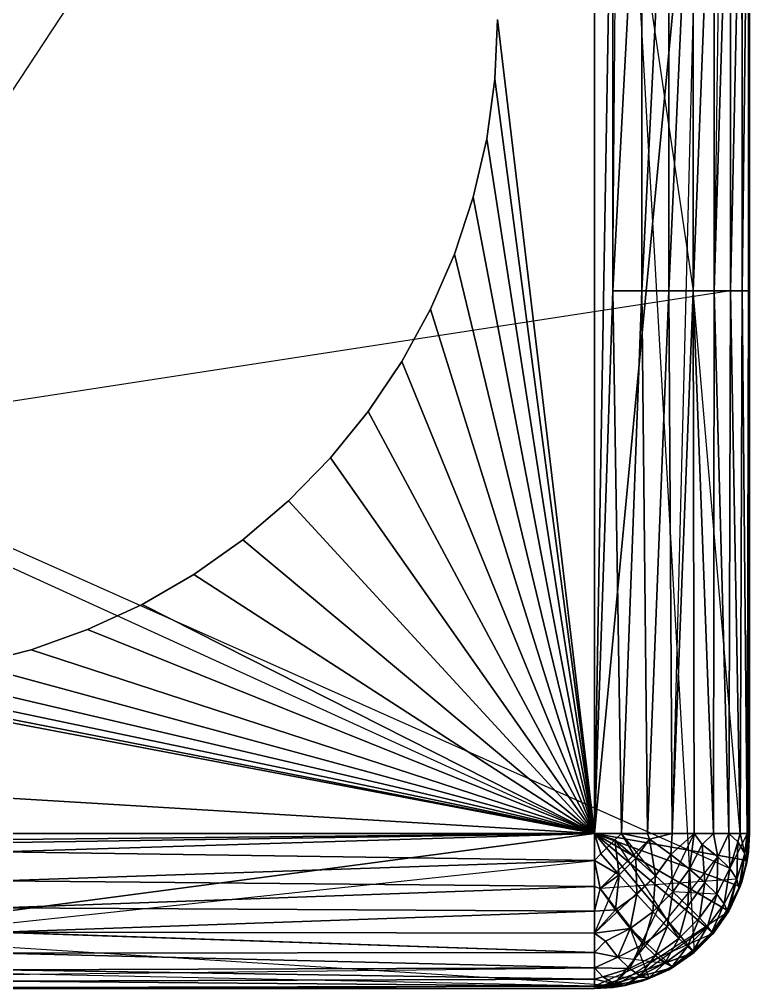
# Model space of a CAD drawing. Extents: x -1 to 48, y -1.5 to 23.
# Drawn here: x 38.76 to 47.98, y -1.47 to 10.77 of the extents above; entities that cross this region are included whole.
import ezdxf

# ---------------------------------------------------------------- set-up
doc = ezdxf.new("R2010")
doc.units = 0
doc.layers.get('0').update_dxf_attribs({"linetype": 'CONTINUOUS'})

msp = doc.modelspace()

# ---------------------------------------------------------------- linework, layer by layer
at = {"color": 7}
for points in [[(31.011, -1.452, -1.212), (46.024, 0.152, -2.908), (46.103, 0.236, -2.919), (46.024, 0.492, -2.937), (46.024, 0.152, -2.908), (46.024, 0.152, -2.908), (46.336, -0.029, -2.841), (46.103, 0.236, -2.919), (46.024, 0.152, -2.908), (46.024, 0.152, -2.908), (46.097, -0.203, -2.808), (46.336, -0.029, -2.841), (46.024, 0.152, -2.908), (46.024, 0.152, -2.908), (46.024, -0.178, -2.819), (46.097, -0.203, -2.808), (46.024, 0.152, -2.908), (46.097, -0.203, -2.808), (46.024, -0.178, -2.819), (46.024, -0.487, -2.675), (46.097, -0.203, -2.808), (46.29, -0.472, -2.663), (46.024, -0.487, -2.675), (46.024, -0.767, -2.479), (46.29, -0.472, -2.663), (46.474, -0.708, -2.46), (46.024, -0.767, -2.479), (46.162, -0.866, -2.383), (46.474, -0.708, -2.46), (46.32, -1.067, -2.127), (46.162, -0.866, -2.383), (46.024, -1.008, -2.238), (46.32, -1.067, -2.127), (46.024, -1.204, -1.958), (46.32, -1.067, -2.127), (46.024, -1.008, -2.238), (46.024, -1.204, -1.958), (46.024, -1.204, -1.958), (46.467, -1.214, -1.832), (46.32, -1.067, -2.127), (46.024, -1.204, -1.958), (46.024, -1.204, -1.958), (46.131, -1.319, -1.717), (46.467, -1.214, -1.832), (46.024, -1.204, -1.958), (46.024, -1.204, -1.958), (46.024, -1.348, -1.649), (46.131, -1.319, -1.717), (46.024, -1.204, -1.958), (46.131, -1.319, -1.717), (46.024, -1.348, -1.649), (46.275, -1.405, -1.396), (46.131, -1.319, -1.717), (46.467, -1.214, -1.832), (46.275, -1.405, -1.396), (46.599, -1.304, -1.508), (46.467, -1.214, -1.832), (46.79, -1.05, -1.912), (46.599, -1.304, -1.508), (46.911, -1.145, -1.585), (46.79, -1.05, -1.912), (47.088, -0.833, -1.952), (46.911, -1.145, -1.585), (47.199, -0.936, -1.624), (47.088, -0.833, -1.952), (47.35, -0.571, -1.952), (47.199, -0.936, -1.624), (47.452, -0.683, -1.624), (47.35, -0.571, -1.952), (47.567, -0.273, -1.912), (47.452, -0.683, -1.624), (47.662, -0.395, -1.585), (47.567, -0.273, -1.912), (47.731, 0.05, -1.832), (47.662, -0.395, -1.585), (47.82, -0.083, -1.508), (47.731, 0.05, -1.832), (47.835, 0.386, -1.717), (47.82, -0.083, -1.508), (47.921, 0.242, -1.396), (47.835, 0.386, -1.717), (47.865, 0.492, -1.649), (47.921, 0.242, -1.396), (47.953, 0.492, -1.319), (47.865, 0.492, -1.649), (47.865, 0.492, -1.649), (47.835, 0.386, -1.717), (47.921, 0.242, -1.396), (47.865, 0.492, -1.649), (47.865, 0.492, -1.649), (47.72, 0.492, -1.958), (47.835, 0.386, -1.717), (47.865, 0.492, -1.649), (47.835, 0.386, -1.717), (47.72, 0.492, -1.958), (47.731, 0.05, -1.832), (47.835, 0.386, -1.717), (47.82, -0.083, -1.508), (47.835, 0.386, -1.717), (47.731, 0.05, -1.832), (47.82, -0.083, -1.508), (46.097, -0.203, -2.808), (46.024, -0.487, -2.675), (46.29, -0.472, -2.663), (46.097, -0.203, -2.808), (46.336, -0.029, -2.841), (46.29, -0.472, -2.663), (46.558, -0.277, -2.699), (46.336, -0.029, -2.841), (46.546, 0.181, -2.841), (46.558, -0.277, -2.699), (46.793, -0.041, -2.699), (46.546, 0.181, -2.841), (46.72, 0.42, -2.808), (46.793, -0.041, -2.699), (46.988, 0.227, -2.663), (46.72, 0.42, -2.808), (47.004, 0.492, -2.675), (46.988, 0.227, -2.663), (47.283, 0.492, -2.479), (47.004, 0.492, -2.675), (47.004, 0.492, -2.675), (46.72, 0.42, -2.808), (46.988, 0.227, -2.663), (47.004, 0.492, -2.675), (47.004, 0.492, -2.675), (46.694, 0.492, -2.819), (46.72, 0.42, -2.808), (47.004, 0.492, -2.675), (46.72, 0.42, -2.808), (46.694, 0.492, -2.819), (46.364, 0.492, -2.908), (46.72, 0.42, -2.808), (46.546, 0.181, -2.841), (46.364, 0.492, -2.908), (46.281, 0.413, -2.919), (46.546, 0.181, -2.841), (46.336, -0.029, -2.841), (46.281, 0.413, -2.919), (46.103, 0.236, -2.919), (46.336, -0.029, -2.841), (46.336, -0.029, -2.841), (46.546, 0.181, -2.841), (46.281, 0.413, -2.919), (46.336, -0.029, -2.841), (46.336, -0.029, -2.841), (46.558, -0.277, -2.699), (46.546, 0.181, -2.841), (46.336, -0.029, -2.841), (46.024, -0.767, -2.479), (46.024, -1.008, -2.238), (46.162, -0.866, -2.383), (46.024, -0.767, -2.479), (46.024, -1.348, -1.649), (46.024, -1.436, -1.319), (46.275, -1.405, -1.396), (46.024, -1.348, -1.649), (46.275, -1.405, -1.396), (46.024, -1.436, -1.319), (46.364, -1.436, -0.979), (46.275, -1.405, -1.396), (46.41, -1.426, -1.062), (46.364, -1.436, -0.979), (46.694, -1.348, -0.979), (46.41, -1.426, -1.062), (46.712, -1.332, -1.166), (46.694, -1.348, -0.979), (47.004, -1.204, -0.979), (46.712, -1.332, -1.166), (47.003, -1.185, -1.238), (47.004, -1.204, -0.979), (47.283, -1.008, -0.979), (47.003, -1.185, -1.238), (47.27, -0.99, -1.274), (47.283, -1.008, -0.979), (47.525, -0.767, -0.979), (47.27, -0.99, -1.274), (47.506, -0.754, -1.274), (47.525, -0.767, -0.979), (47.701, -0.486, -1.238), (47.506, -0.754, -1.274), (47.662, -0.395, -1.585), (47.701, -0.486, -1.238), (47.82, -0.083, -1.508), (47.662, -0.395, -1.585), (47.662, -0.395, -1.585), (47.506, -0.754, -1.274), (47.701, -0.486, -1.238), (47.662, -0.395, -1.585), (47.662, -0.395, -1.585), (47.452, -0.683, -1.624), (47.506, -0.754, -1.274), (47.662, -0.395, -1.585), (47.506, -0.754, -1.274), (47.452, -0.683, -1.624), (47.27, -0.99, -1.274), (47.506, -0.754, -1.274), (47.525, -0.767, -0.979), (47.506, -0.754, -1.274), (47.27, -0.99, -1.274), (47.525, -0.767, -0.979), (46.024, -1.436, -1.319), (46.024, -1.466, -0.979), (46.364, -1.436, -0.979), (46.024, -1.436, -1.319), (46.275, -1.405, -1.396), (46.364, -1.436, -0.979), (46.41, -1.426, -1.062), (46.275, -1.405, -1.396), (46.599, -1.304, -1.508), (46.41, -1.426, -1.062), (46.712, -1.332, -1.166), (46.599, -1.304, -1.508), (46.911, -1.145, -1.585), (46.712, -1.332, -1.166), (47.003, -1.185, -1.238), (46.911, -1.145, -1.585), (47.199, -0.936, -1.624), (47.003, -1.185, -1.238), (47.27, -0.99, -1.274), (47.199, -0.936, -1.624), (47.452, -0.683, -1.624), (47.199, -0.936, -1.624), (47.27, -0.99, -1.274), (47.452, -0.683, -1.624), (46.41, -1.426, -1.062), (46.694, -1.348, -0.979), (46.712, -1.332, -1.166), (46.41, -1.426, -1.062), (46.712, -1.332, -1.166), (47.004, -1.204, -0.979), (47.003, -1.185, -1.238), (46.712, -1.332, -1.166), (47.003, -1.185, -1.238), (47.283, -1.008, -0.979), (47.27, -0.99, -1.274), (47.003, -1.185, -1.238), (47.525, -0.767, -0.979), (47.72, -0.487, -0.979), (47.701, -0.486, -1.238), (47.525, -0.767, -0.979), (47.701, -0.486, -1.238), (47.72, -0.487, -0.979), (47.848, -0.196, -1.166), (47.701, -0.486, -1.238), (47.82, -0.083, -1.508), (47.848, -0.196, -1.166), (47.921, 0.242, -1.396), (47.82, -0.083, -1.508), (47.82, -0.083, -1.508), (47.701, -0.486, -1.238), (47.848, -0.196, -1.166), (47.82, -0.083, -1.508), (47.72, -0.487, -0.979), (47.865, -0.178, -0.979), (47.848, -0.196, -1.166), (47.72, -0.487, -0.979), (47.848, -0.196, -1.166), (47.865, -0.178, -0.979), (47.943, 0.106, -1.062), (47.848, -0.196, -1.166), (47.921, 0.242, -1.396), (47.943, 0.106, -1.062), (47.953, 0.492, -1.319), (47.921, 0.242, -1.396), (47.921, 0.242, -1.396), (47.848, -0.196, -1.166), (47.943, 0.106, -1.062), (47.921, 0.242, -1.396), (47.865, -0.178, -0.979), (47.953, 0.152, -0.979), (47.943, 0.106, -1.062), (47.865, -0.178, -0.979), (47.943, 0.106, -1.062), (47.953, 0.152, -0.979), (47.983, 0.492, -0.979), (47.943, 0.106, -1.062), (47.953, 0.492, -1.319), (47.943, 0.106, -1.062), (47.983, 0.492, -0.979), (47.953, 0.492, -1.319), (47.731, 0.05, -1.832), (47.72, 0.492, -1.958), (47.583, 0.197, -2.127), (47.731, 0.05, -1.832), (47.567, -0.273, -1.912), (47.583, 0.197, -2.127), (47.419, -0.126, -2.207), (47.567, -0.273, -1.912), (47.35, -0.571, -1.952), (47.419, -0.126, -2.207), (47.202, -0.424, -2.247), (47.35, -0.571, -1.952), (47.088, -0.833, -1.952), (47.202, -0.424, -2.247), (46.94, -0.686, -2.247), (47.088, -0.833, -1.952), (46.79, -1.05, -1.912), (46.94, -0.686, -2.247), (46.642, -0.903, -2.207), (46.79, -1.05, -1.912), (46.467, -1.214, -1.832), (46.642, -0.903, -2.207), (46.32, -1.067, -2.127), (46.467, -1.214, -1.832), (46.467, -1.214, -1.832), (46.79, -1.05, -1.912), (46.642, -0.903, -2.207), (46.467, -1.214, -1.832), (46.467, -1.214, -1.832), (46.599, -1.304, -1.508), (46.79, -1.05, -1.912), (46.467, -1.214, -1.832), (47.283, 0.492, -2.479), (47.382, 0.355, -2.383), (47.525, 0.492, -2.238), (47.283, 0.492, -2.479), (47.283, 0.492, -2.479), (47.224, 0.043, -2.46), (47.382, 0.355, -2.383), (47.283, 0.492, -2.479), (47.283, 0.492, -2.479), (46.988, 0.227, -2.663), (47.224, 0.043, -2.46), (47.283, 0.492, -2.479), (47.224, 0.043, -2.46), (46.988, 0.227, -2.663), (47.015, -0.245, -2.499), (47.224, 0.043, -2.46), (47.202, -0.424, -2.247), (47.015, -0.245, -2.499), (46.94, -0.686, -2.247), (47.202, -0.424, -2.247), (47.202, -0.424, -2.247), (47.224, 0.043, -2.46), (47.015, -0.245, -2.499), (47.202, -0.424, -2.247), (47.202, -0.424, -2.247), (47.419, -0.126, -2.207), (47.224, 0.043, -2.46), (47.202, -0.424, -2.247), (47.224, 0.043, -2.46), (47.419, -0.126, -2.207), (47.382, 0.355, -2.383), (47.224, 0.043, -2.46), (47.382, 0.355, -2.383), (47.419, -0.126, -2.207), (47.583, 0.197, -2.127), (47.382, 0.355, -2.383), (47.525, 0.492, -2.238), (47.583, 0.197, -2.127), (47.72, 0.492, -1.958), (47.525, 0.492, -2.238), (47.525, 0.492, -2.238), (47.382, 0.355, -2.383), (47.583, 0.197, -2.127), (47.525, 0.492, -2.238), (46.364, 0.492, -2.908), (46.024, 0.492, -2.937), (46.281, 0.413, -2.919), (46.364, 0.492, -2.908), (46.281, 0.413, -2.919), (46.024, 0.492, -2.937), (46.103, 0.236, -2.919), (46.281, 0.413, -2.919), (47.088, -0.833, -1.952), (47.199, -0.936, -1.624), (47.35, -0.571, -1.952), (47.088, -0.833, -1.952), (47.202, -0.424, -2.247), (47.088, -0.833, -1.952), (47.35, -0.571, -1.952), (47.202, -0.424, -2.247), (47.419, -0.126, -2.207), (47.35, -0.571, -1.952), (47.567, -0.273, -1.912), (47.419, -0.126, -2.207), (47.567, -0.273, -1.912), (47.35, -0.571, -1.952), (47.452, -0.683, -1.624), (47.567, -0.273, -1.912), (47.015, -0.245, -2.499), (46.793, -0.041, -2.699), (46.762, -0.498, -2.499), (47.015, -0.245, -2.499), (46.94, -0.686, -2.247), (46.762, -0.498, -2.499), (46.642, -0.903, -2.207), (46.94, -0.686, -2.247), (46.94, -0.686, -2.247), (47.015, -0.245, -2.499), (46.762, -0.498, -2.499), (46.94, -0.686, -2.247), (46.762, -0.498, -2.499), (46.793, -0.041, -2.699), (46.558, -0.277, -2.699), (46.762, -0.498, -2.499), (46.474, -0.708, -2.46), (46.558, -0.277, -2.699), (46.29, -0.472, -2.663), (46.474, -0.708, -2.46), (46.024, -0.767, -2.479), (46.474, -0.708, -2.46), (46.29, -0.472, -2.663), (46.024, -0.767, -2.479), (46.793, -0.041, -2.699), (47.015, -0.245, -2.499), (46.988, 0.227, -2.663), (46.793, -0.041, -2.699), (46.364, 0.492, -2.908), (46.546, 0.181, -2.841), (46.72, 0.42, -2.808), (46.364, 0.492, -2.908), (46.72, 0.42, -2.808), (46.546, 0.181, -2.841), (46.793, -0.041, -2.699), (46.72, 0.42, -2.808), (46.097, -0.203, -2.808), (46.29, -0.472, -2.663), (46.336, -0.029, -2.841), (46.097, -0.203, -2.808), (46.642, -0.903, -2.207), (46.762, -0.498, -2.499), (46.474, -0.708, -2.46), (46.642, -0.903, -2.207), (46.32, -1.067, -2.127), (46.474, -0.708, -2.46), (46.162, -0.866, -2.383), (46.32, -1.067, -2.127), (46.32, -1.067, -2.127), (46.642, -0.903, -2.207), (46.474, -0.708, -2.46), (46.32, -1.067, -2.127), (46.911, -1.145, -1.585), (47.088, -0.833, -1.952), (46.79, -1.05, -1.912), (46.911, -1.145, -1.585), (46.79, -1.05, -1.912), (47.088, -0.833, -1.952), (46.94, -0.686, -2.247), (46.79, -1.05, -1.912), (47.003, -1.185, -1.238), (47.199, -0.936, -1.624), (46.911, -1.145, -1.585), (47.003, -1.185, -1.238), (46.474, -0.708, -2.46), (46.762, -0.498, -2.499), (46.558, -0.277, -2.699), (46.474, -0.708, -2.46), (46.712, -1.332, -1.166), (46.911, -1.145, -1.585), (46.599, -1.304, -1.508), (46.712, -1.332, -1.166), (46.131, -1.319, -1.717), (46.275, -1.405, -1.396), (46.467, -1.214, -1.832), (46.131, -1.319, -1.717), (46.275, -1.405, -1.396), (46.41, -1.426, -1.062), (46.599, -1.304, -1.508), (46.275, -1.405, -1.396), (47.583, 0.197, -2.127), (47.567, -0.273, -1.912), (47.731, 0.05, -1.832), (47.583, 0.197, -2.127), (47.731, 0.05, -1.832), (47.567, -0.273, -1.912), (47.662, -0.395, -1.585), (47.731, 0.05, -1.832), (0.644, 21.054, -2.908)], [(46.024, 21.054, -2.937), (46.024, 0.492, -2.937), (46.257, 14.2, -2.924), (47.271, 7.346, -2.489), (47.271, 14.2, -2.489), (46.963, 7.346, -2.698), (47.271, 7.346, -2.489), (47.534, 7.346, -2.226), (47.534, 14.2, -2.226), (47.271, 7.346, -2.489), (47.534, 7.346, -2.226), (47.743, 7.346, -1.918), (47.743, 14.2, -1.918), (47.534, 7.346, -2.226), (47.743, 7.346, -1.918), (0.984, 0.152, -2.908)], [(0.984, 0.492, 9.791), (47.983, 0.492, 9.791), (47.983, 0.492, -0.979), (47.969, 0.26, 3.427), (47.983, 0.492, 9.791), (47.953, 0.152, 9.791), (47.969, 0.26, 3.427), (47.89, -0.104, 3.427), (47.953, 0.152, 9.791), (47.865, -0.178, 9.791), (47.89, -0.104, 3.427), (47.743, -0.446, 3.427), (47.865, -0.178, 9.791), (47.72, -0.487, 9.791), (47.743, -0.446, 3.427), (47.534, -0.755, 3.427), (47.72, -0.487, 9.791), (47.525, -0.767, 9.791), (47.534, -0.755, 3.427), (47.283, -1.008, 9.791), (47.525, -0.767, 9.791), (47.525, -0.767, 9.791), (47.72, -0.487, 9.791), (47.534, -0.755, 3.427), (47.525, -0.767, 9.791), (47.865, -0.178, -0.979), (47.89, -0.104, 3.427), (47.953, 0.152, -0.979), (47.865, -0.178, -0.979), (47.865, -0.178, -0.979), (47.743, -0.446, 3.427), (47.89, -0.104, 3.427), (47.865, -0.178, -0.979), (47.865, -0.178, -0.979), (47.72, -0.487, -0.979), (47.743, -0.446, 3.427), (47.865, -0.178, -0.979), (47.743, -0.446, 3.427), (47.72, -0.487, -0.979), (47.534, -0.755, 3.427), (47.743, -0.446, 3.427), (47.534, -0.755, 3.427), (47.72, -0.487, -0.979), (47.525, -0.767, -0.979), (47.534, -0.755, 3.427), (47.283, -1.008, -0.979), (47.534, -0.755, 3.427), (47.525, -0.767, -0.979), (47.283, -1.008, -0.979), (47.283, -1.008, -0.979), (47.271, -1.018, 3.427), (47.534, -0.755, 3.427), (47.283, -1.008, -0.979), (47.283, -1.008, -0.979), (47.004, -1.204, -0.979), (47.271, -1.018, 3.427), (47.283, -1.008, -0.979), (47.271, -1.018, 3.427), (47.004, -1.204, -0.979), (46.963, -1.227, 3.427), (47.271, -1.018, 3.427), (47.004, -1.204, 9.791), (46.963, -1.227, 3.427), (46.694, -1.348, 9.791), (47.004, -1.204, 9.791), (47.004, -1.204, 9.791), (47.271, -1.018, 3.427), (46.963, -1.227, 3.427), (47.004, -1.204, 9.791), (47.004, -1.204, 9.791), (47.283, -1.008, 9.791), (47.271, -1.018, 3.427), (47.004, -1.204, 9.791), (47.271, -1.018, 3.427), (47.283, -1.008, 9.791), (47.534, -0.755, 3.427), (47.271, -1.018, 3.427), (47.004, -1.204, -0.979), (46.694, -1.348, -0.979), (46.963, -1.227, 3.427), (47.004, -1.204, -0.979), (46.963, -1.227, 3.427), (46.694, -1.348, -0.979), (46.621, -1.373, 3.427), (46.963, -1.227, 3.427), (46.694, -1.348, 9.791), (46.621, -1.373, 3.427), (46.364, -1.436, 9.791), (46.694, -1.348, 9.791), (46.694, -1.348, 9.791), (46.963, -1.227, 3.427), (46.621, -1.373, 3.427), (46.694, -1.348, 9.791), (46.694, -1.348, -0.979), (46.364, -1.436, -0.979), (46.621, -1.373, 3.427), (46.694, -1.348, -0.979), (46.621, -1.373, 3.427), (46.364, -1.436, -0.979), (46.257, -1.452, 3.427), (46.621, -1.373, 3.427), (46.364, -1.436, 9.791), (46.257, -1.452, 3.427), (46.024, -1.466, 9.791), (46.364, -1.436, 9.791), (46.364, -1.436, 9.791), (46.621, -1.373, 3.427), (46.257, -1.452, 3.427), (46.364, -1.436, 9.791), (46.364, -1.436, -0.979), (46.024, -1.466, -0.979), (46.257, -1.452, 3.427), (46.364, -1.436, -0.979), (46.257, -1.452, 3.427), (46.024, -1.466, -0.979), (46.024, -1.466, 9.791), (46.257, -1.452, 3.427), (47.72, -0.487, 9.791), (47.865, -0.178, 9.791), (47.743, -0.446, 3.427), (47.72, -0.487, 9.791), (47.865, -0.178, 9.791), (47.953, 0.152, 9.791), (47.89, -0.104, 3.427), (47.865, -0.178, 9.791), (47.953, 0.152, 9.791), (47.983, 0.492, 9.791), (47.969, 0.26, 3.427), (47.953, 0.152, 9.791), (47.983, 0.492, -0.979), (47.953, 0.152, -0.979), (47.969, 0.26, 3.427), (47.983, 0.492, -0.979), (47.969, 0.26, 3.427), (47.953, 0.152, -0.979), (47.89, -0.104, 3.427), (47.969, 0.26, 3.427), (47.983, 21.054, -0.979), (47.983, 0.492, -0.979), (47.983, 21.054, 9.791)], [(0.984, 21.054, 9.791), (46.024, 0.492, 0), (46.024, 21.054, 0), (46.024, 0.492, 9.791), (46.024, 0.492, 0), (46.024, 0.492, 9.791), (46.024, 21.054, 0), (46.024, 21.054, 9.791), (46.024, 0.492, 9.791), (15.847, 0.492, 9.791)], [(31.216, 0.492, 9.791), (46.024, 0.492, 9.791), (31.216, -1.466, 9.791), (46.024, 21.054, 9.791), (47.983, 21.054, 9.791), (46.024, 0.492, 9.791), (46.024, 21.054, 9.791), (47.283, -1.008, 9.791), (47.004, -1.204, 9.791), (46.024, -1.466, 9.791), (47.283, -1.008, 9.791), (46.024, -1.466, 9.791), (47.004, -1.204, 9.791), (46.694, -1.348, 9.791), (46.024, -1.466, 9.791), (46.364, -1.436, 9.791), (46.024, -1.466, 9.791), (46.694, -1.348, 9.791), (46.364, -1.436, 9.791), (15.847, 0.492, 9.791)], [(46.024, 21.054, 9.791), (46.024, 0.492, 9.791), (47.983, 21.054, 9.791), (47.983, 0.492, 9.791), (46.024, 0.492, 9.791), (47.953, 0.152, 9.791), (46.024, 0.492, 9.791), (47.983, 0.492, 9.791), (47.953, 0.152, 9.791), (47.953, 0.152, 9.791), (47.865, -0.178, 9.791), (46.024, 0.492, 9.791), (47.953, 0.152, 9.791), (46.024, 0.492, 9.791), (47.865, -0.178, 9.791), (47.72, -0.487, 9.791), (46.024, 0.492, 9.791), (47.525, -0.767, 9.791), (46.024, 0.492, 9.791), (47.72, -0.487, 9.791), (47.525, -0.767, 9.791), (47.525, -0.767, 9.791), (47.283, -1.008, 9.791), (46.024, 0.492, 9.791), (47.525, -0.767, 9.791), (46.024, 0.492, 9.791), (47.283, -1.008, 9.791), (46.024, -1.466, 9.791), (46.024, 0.492, 9.791), (31.216, -1.466, 9.791), (46.024, 0.492, 9.791), (46.024, -1.466, 9.791), (31.216, -1.466, 9.791)], [(37.43, 2.505, -2.937), (46.024, 0.492, -2.937), (46.024, 0.492, -2.937), (38.911, 2.814, -2.937), (38.177, 2.626, -2.937), (46.024, 0.492, -2.937), (46.024, 0.492, -2.937), (39.624, 3.068, -2.937), (38.911, 2.814, -2.937), (46.024, 0.492, -2.937), (46.024, 0.492, -2.937), (40.311, 3.386, -2.937), (39.624, 3.068, -2.937), (46.024, 0.492, -2.937), (46.024, 0.492, -2.937), (40.967, 3.765, -2.937), (40.311, 3.386, -2.937), (46.024, 0.492, -2.937), (46.024, 0.492, -2.937), (41.585, 4.202, -2.937), (40.967, 3.765, -2.937), (46.024, 0.492, -2.937), (46.024, 0.492, -2.937), (42.161, 4.693, -2.937), (41.585, 4.202, -2.937), (46.024, 0.492, -2.937), (46.024, 0.492, -2.937), (42.69, 5.235, -2.937), (42.161, 4.693, -2.937), (46.024, 0.492, -2.937), (46.024, 0.492, -2.937), (43.168, 5.822, -2.937), (42.69, 5.235, -2.937), (46.024, 0.492, -2.937), (46.024, 0.492, -2.937), (43.59, 6.451, -2.937), (43.168, 5.822, -2.937), (46.024, 0.492, -2.937), (46.024, 0.492, -2.937), (43.954, 7.115, -2.937), (43.59, 6.451, -2.937), (46.024, 0.492, -2.937), (46.024, 0.492, -2.937), (44.255, 7.81, -2.937), (43.954, 7.115, -2.937), (46.024, 0.492, -2.937), (46.024, 0.492, -2.937), (44.492, 8.529, -2.937), (44.255, 7.81, -2.937), (46.024, 0.492, -2.937), (46.024, 0.492, -2.937), (44.663, 9.266, -2.937), (44.492, 8.529, -2.937), (46.024, 0.492, -2.937), (46.024, 0.492, -2.937), (44.766, 10.017, -2.937), (44.663, 9.266, -2.937), (46.024, 0.492, -2.937), (46.024, 0.492, -2.937), (44.801, 10.773, -2.937), (44.766, 10.017, -2.937), (46.024, 0.492, -2.937), (46.024, 0.492, -2.937), (46.024, 21.054, -2.937)], [(46.024, 21.054, 0), (46.024, 0.492, 0), (46.024, 21.054, 0)], [(46.257, 14.2, -2.924), (46.257, 7.346, -2.924), (46.364, 21.054, -2.908)], [(47.525, 21.054, -2.238), (47.004, 0.492, -2.675), (47.283, 0.492, -2.479), (47.271, 7.346, -2.489), (47.004, 0.492, -2.675), (47.271, 7.346, -2.489), (47.283, 0.492, -2.479), (47.525, 0.492, -2.238), (47.271, 7.346, -2.489), (47.534, 7.346, -2.226), (47.525, 0.492, -2.238), (47.72, 0.492, -1.958), (47.534, 7.346, -2.226), (47.743, 7.346, -1.918), (47.72, 0.492, -1.958), (47.865, 0.492, -1.649), (47.743, 7.346, -1.918), (47.89, 7.346, -1.575), (47.865, 0.492, -1.649), (47.953, 0.492, -1.319), (47.89, 7.346, -1.575), (47.969, 7.346, -1.212), (47.953, 0.492, -1.319), (47.983, 0.492, -0.979), (47.969, 7.346, -1.212), (47.983, 21.054, -0.979), (47.969, 7.346, -1.212), (47.983, 0.492, -0.979), (47.983, 21.054, -0.979)], [(47.72, 21.054, -1.958), (47.534, 7.346, -2.226), (47.72, 0.492, -1.958), (47.743, 7.346, -1.918), (47.534, 7.346, -2.226), (47.743, 14.2, -1.918), (47.743, 7.346, -1.918), (47.89, 14.2, -1.575)], [(47.865, 21.054, -1.649), (47.89, 7.346, -1.575), (47.953, 0.492, -1.319), (47.969, 7.346, -1.212), (47.89, 7.346, -1.575), (47.969, 14.2, -1.212), (47.89, 7.346, -1.575), (47.969, 7.346, -1.212), (47.969, 14.2, -1.212)], [(47.969, 14.2, -1.212), (47.969, 7.346, -1.212), (47.983, 21.054, -0.979)], [(47.983, 21.054, 9.791), (47.983, 0.492, -0.979), (47.983, 0.492, 9.791), (47.983, 21.054, 9.791)], [(46.364, 0.492, -2.908), (46.257, 7.346, -2.924), (46.024, 0.492, -2.937), (46.364, 0.492, -2.908), (46.364, 0.492, -2.908), (46.621, 7.346, -2.844), (46.257, 7.346, -2.924), (46.364, 0.492, -2.908), (46.364, 0.492, -2.908), (46.694, 0.492, -2.819), (46.621, 7.346, -2.844), (46.364, 0.492, -2.908), (46.621, 7.346, -2.844), (46.694, 0.492, -2.819), (46.963, 7.346, -2.698), (46.621, 7.346, -2.844), (46.963, 14.2, -2.698), (46.963, 7.346, -2.698), (47.271, 14.2, -2.489)], [(46.621, 14.2, -2.844), (46.257, 7.346, -2.924), (46.257, 14.2, -2.924), (46.024, 0.492, -2.937), (46.257, 7.346, -2.924), (46.257, 7.346, -2.924), (46.621, 14.2, -2.844)], [(46.963, 14.2, -2.698), (46.621, 7.346, -2.844), (46.621, 14.2, -2.844), (46.257, 7.346, -2.924), (46.621, 7.346, -2.844), (46.621, 7.346, -2.844), (46.963, 14.2, -2.698)], [(46.621, 14.2, -2.844), (46.621, 7.346, -2.844), (46.621, 7.346, -2.844), (46.963, 7.346, -2.698), (46.963, 14.2, -2.698), (46.621, 7.346, -2.844), (46.694, 0.492, -2.819), (47.004, 0.492, -2.675), (46.963, 7.346, -2.698), (46.694, 0.492, -2.819), (46.963, 7.346, -2.698), (47.004, 0.492, -2.675), (47.271, 7.346, -2.489), (46.963, 7.346, -2.698), (47.271, 14.2, -2.489), (47.271, 7.346, -2.489), (47.534, 14.2, -2.226)], [(47.969, 14.2, -1.212), (47.89, 7.346, -1.575), (47.89, 14.2, -1.575), (47.743, 7.346, -1.918), (47.89, 7.346, -1.575), (47.865, 0.492, -1.649), (47.89, 7.346, -1.575), (47.743, 7.346, -1.918), (47.865, 0.492, -1.649), (47.271, 7.346, -2.489), (47.525, 0.492, -2.238), (47.534, 7.346, -2.226), (47.271, 7.346, -2.489), (47.534, 14.2, -2.226), (47.534, 7.346, -2.226), (47.743, 14.2, -1.918)], [(47.89, 14.2, -1.575), (47.89, 7.346, -1.575), (47.969, 14.2, -1.212)], [(38.177, 2.626, 0), (46.024, 0.492, 0), (37.43, 2.505, 0), (46.024, 0.492, 0), (38.177, 2.626, 0), (38.911, 2.814, 0), (46.024, 0.492, 0), (39.624, 3.068, 0), (46.024, 0.492, 0), (38.911, 2.814, 0), (39.624, 3.068, 0), (39.624, 3.068, 0), (40.311, 3.386, 0), (46.024, 0.492, 0), (39.624, 3.068, 0), (46.024, 0.492, 0), (40.311, 3.386, 0), (40.967, 3.765, 0), (46.024, 0.492, 0), (41.585, 4.202, 0), (46.024, 0.492, 0), (40.967, 3.765, 0), (41.585, 4.202, 0), (41.585, 4.202, 0), (42.161, 4.693, 0), (46.024, 0.492, 0), (41.585, 4.202, 0), (46.024, 0.492, 0), (42.161, 4.693, 0), (42.69, 5.235, 0), (46.024, 0.492, 0), (43.168, 5.822, 0), (46.024, 0.492, 0), (42.69, 5.235, 0), (43.168, 5.822, 0), (43.168, 5.822, 0), (43.59, 6.451, 0), (46.024, 0.492, 0), (43.168, 5.822, 0), (46.024, 0.492, 0), (43.59, 6.451, 0), (43.954, 7.115, 0), (46.024, 0.492, 0), (44.255, 7.81, 0), (46.024, 0.492, 0), (43.954, 7.115, 0), (44.255, 7.81, 0), (44.255, 7.81, 0), (44.492, 8.529, 0), (46.024, 0.492, 0), (44.255, 7.81, 0), (46.024, 0.492, 0), (44.492, 8.529, 0), (44.663, 9.266, 0), (46.024, 0.492, 0), (44.766, 10.017, 0), (46.024, 0.492, 0), (44.663, 9.266, 0), (44.766, 10.017, 0), (44.766, 10.017, 0), (44.801, 10.773, 0), (46.024, 0.492, 0), (44.766, 10.017, 0), (46.024, 0.492, 0), (44.801, 10.773, 0)], [(38.177, 2.626, -2.937), (38.911, 2.814, -2.937), (38.177, 2.626, 0), (38.911, 2.814, 0), (38.911, 2.814, -2.937), (39.624, 3.068, -2.937), (38.911, 2.814, 0), (39.624, 3.068, 0), (39.624, 3.068, -2.937), (40.311, 3.386, -2.937), (39.624, 3.068, 0), (40.311, 3.386, 0), (40.311, 3.386, -2.937), (40.967, 3.765, -2.937), (40.311, 3.386, 0), (40.967, 3.765, 0), (40.967, 3.765, -2.937), (41.585, 4.202, -2.937), (40.967, 3.765, 0), (41.585, 4.202, 0), (41.585, 4.202, -2.937), (42.161, 4.693, -2.937), (41.585, 4.202, 0), (42.161, 4.693, 0), (42.161, 4.693, -2.937), (42.69, 5.235, -2.937), (42.161, 4.693, 0), (42.69, 5.235, 0), (42.69, 5.235, -2.937), (43.168, 5.822, -2.937), (42.69, 5.235, 0), (43.168, 5.822, 0), (43.168, 5.822, -2.937), (43.59, 6.451, -2.937), (43.168, 5.822, 0), (43.59, 6.451, 0), (43.59, 6.451, -2.937), (43.954, 7.115, -2.937), (43.59, 6.451, 0), (43.954, 7.115, 0), (43.954, 7.115, -2.937), (44.255, 7.81, -2.937), (43.954, 7.115, 0), (44.255, 7.81, 0), (44.255, 7.81, -2.937), (44.492, 8.529, -2.937), (44.255, 7.81, 0), (44.492, 8.529, 0), (44.492, 8.529, -2.937), (44.663, 9.266, -2.937), (44.492, 8.529, 0), (44.663, 9.266, 0), (44.663, 9.266, -2.937), (44.766, 10.017, -2.937), (44.663, 9.266, 0), (44.766, 10.017, 0), (44.766, 10.017, -2.937), (44.801, 10.773, -2.937), (44.766, 10.017, 0), (44.801, 10.773, 0)], [(38.177, 2.626, 0), (38.911, 2.814, -2.937), (38.911, 2.814, 0), (38.177, 2.626, 0), (38.911, 2.814, 0), (39.624, 3.068, -2.937), (39.624, 3.068, 0), (38.911, 2.814, 0), (39.624, 3.068, 0), (40.311, 3.386, -2.937), (40.311, 3.386, 0), (39.624, 3.068, 0), (40.311, 3.386, 0), (40.967, 3.765, -2.937), (40.967, 3.765, 0), (40.311, 3.386, 0), (40.967, 3.765, 0), (41.585, 4.202, -2.937), (41.585, 4.202, 0), (40.967, 3.765, 0), (41.585, 4.202, 0), (42.161, 4.693, -2.937), (42.161, 4.693, 0), (41.585, 4.202, 0), (42.161, 4.693, 0), (42.69, 5.235, -2.937), (42.69, 5.235, 0), (42.161, 4.693, 0), (42.69, 5.235, 0), (43.168, 5.822, -2.937), (43.168, 5.822, 0), (42.69, 5.235, 0), (43.168, 5.822, 0), (43.59, 6.451, -2.937), (43.59, 6.451, 0), (43.168, 5.822, 0), (43.59, 6.451, 0), (43.954, 7.115, -2.937), (43.954, 7.115, 0), (43.59, 6.451, 0), (43.954, 7.115, 0), (44.255, 7.81, -2.937), (44.255, 7.81, 0), (43.954, 7.115, 0), (44.255, 7.81, 0), (44.492, 8.529, -2.937), (44.492, 8.529, 0), (44.255, 7.81, 0), (44.492, 8.529, 0), (44.663, 9.266, -2.937), (44.663, 9.266, 0), (44.492, 8.529, 0), (44.663, 9.266, 0), (44.766, 10.017, -2.937), (44.766, 10.017, 0), (44.663, 9.266, 0), (44.766, 10.017, 0), (44.801, 10.773, -2.937)], [(44.801, 10.773, 0), (44.766, 10.017, 0), (44.801, 10.773, 0)], [(44.801, 10.773, -2.937), (46.024, 0.492, -2.937), (44.801, 10.773, -2.937)], [(0.984, 0.492, 0), (46.024, 0.492, 0), (46.024, 0.492, 0), (31.216, 0.492, 4.896), (15.847, 0.492, 4.896), (46.024, 0.492, 0), (46.024, 0.492, 0), (46.024, 0.492, 9.791), (31.216, 0.492, 4.896), (46.024, 0.492, 0), (31.216, 0.492, 4.896), (46.024, 0.492, 9.791), (31.216, 0.492, 9.791), (31.216, 0.492, 4.896), (15.322, 3.968, 0)], [(36.674, 2.453, -2.937), (46.024, 0.492, -2.937), (46.024, 0.492, -2.937), (38.177, 2.626, -2.937)], [(0.984, 0.492, -2.937), (46.024, 0.492, -2.937), (46.024, 0.492, -2.937), (35.165, 2.555, -2.937)], [(0.984, 0.492, 0), (35.165, 2.555, 0), (46.024, 0.492, 0), (0.984, 0.492, 0)], [(11.844, 2.555, -2.937), (35.165, 2.555, -2.937), (46.024, 0.492, -2.937), (11.844, 2.555, -2.937)], [(11.844, 2.555, -2.937), (46.024, 0.492, -2.937), (46.024, 0.492, -2.937), (35.917, 2.469, -2.937)], [(35.165, 2.555, -2.937), (46.024, 0.492, -2.937), (46.024, 0.492, -2.937), (36.674, 2.453, -2.937)], [(35.917, 2.469, 0), (46.024, 0.492, 0), (35.165, 2.555, 0), (46.024, 0.492, 0), (35.917, 2.469, 0)], [(35.917, 2.469, -2.937), (46.024, 0.492, -2.937), (46.024, 0.492, -2.937), (37.43, 2.505, -2.937)], [(36.674, 2.453, 0), (46.024, 0.492, 0), (37.43, 2.505, 0), (46.024, 0.492, 0), (36.674, 2.453, 0)], [(31.011, 0.26, -2.924), (46.024, 0.492, -2.937), (0.984, 0.492, -2.937)], [(15.847, 0.492, 4.896), (46.024, 0.492, 0), (15.847, 0.492, 4.896)], [(31.011, 0.26, -2.924), (46.024, 0.492, -2.937), (23.504, 0.26, -2.924)], [(23.504, 0.26, -2.924), (46.024, 0.492, -2.937), (23.504, 0.26, -2.924)], [(38.518, 0.26, -2.924), (46.024, 0.492, -2.937), (31.011, 0.26, -2.924)], [(38.518, 0.26, -2.924), (46.024, 0.152, -2.908), (46.024, 0.492, -2.937), (38.518, 0.26, -2.924)], [(8.491, 0.26, -2.924), (46.024, -1.008, -2.238), (46.024, -0.767, -2.479), (38.518, -0.755, -2.489), (46.024, -1.008, -2.238), (38.518, -0.755, -2.489), (46.024, -0.767, -2.479), (46.024, -0.487, -2.675), (38.518, -0.755, -2.489)], [(38.518, -0.104, -2.844), (46.024, 0.152, -2.908), (38.518, 0.26, -2.924)], [(38.518, -0.104, -2.844), (46.024, -0.178, -2.819), (46.024, 0.152, -2.908), (38.518, -0.104, -2.844)], [(38.518, -0.446, -2.698), (46.024, -0.178, -2.819), (38.518, -0.104, -2.844)], [(38.518, -0.446, -2.698), (46.024, -0.487, -2.675), (46.024, -0.178, -2.819), (38.518, -0.446, -2.698)], [(23.504, -1.018, -2.226), (31.011, -1.227, -1.918), (23.504, -1.227, -1.918), (31.011, -1.373, -1.575), (31.011, -1.227, -1.918), (38.518, -1.373, -1.575), (31.011, -1.373, -1.575), (38.518, -1.452, -1.212), (38.518, -1.373, -1.575), (46.024, -1.436, -1.319), (38.518, -1.452, -1.212), (46.024, -1.466, -0.979), (46.024, -1.436, -1.319), (46.024, -1.436, -1.319), (38.518, -1.373, -1.575), (38.518, -1.452, -1.212), (46.024, -1.436, -1.319), (0.984, -0.487, -2.675)], [(38.518, -0.755, -2.489), (46.024, -0.487, -2.675), (38.518, -0.446, -2.698)], [(31.011, -1.373, -1.575), (46.024, -1.204, -1.958), (46.024, -1.008, -2.238), (38.518, -1.018, -2.226), (46.024, -1.204, -1.958), (38.518, -1.018, -2.226), (46.024, -1.008, -2.238), (38.518, -0.755, -2.489)], [(38.518, -1.373, -1.575), (46.024, -1.348, -1.649), (46.024, -1.348, -1.649), (46.024, -1.204, -1.958), (38.518, -1.227, -1.918), (46.024, -1.348, -1.649), (38.518, -1.227, -1.918), (46.024, -1.204, -1.958), (38.518, -1.018, -2.226)], [(38.518, -1.227, -1.918), (46.024, -1.348, -1.649), (38.518, -1.373, -1.575), (46.024, -1.436, -1.319), (46.024, -1.348, -1.649), (46.024, -1.348, -1.649), (38.518, -1.227, -1.918)], [(15.847, -1.466, 4.896), (31.216, -1.466, 4.896), (46.024, -1.466, -0.979), (15.847, -1.466, 4.896), (46.024, -1.466, -0.979), (31.216, -1.466, 4.896), (46.024, -1.466, 9.791), (46.024, -1.466, -0.979), (46.024, -1.466, 9.791), (31.216, -1.466, 4.896), (31.216, -1.466, 9.791), (46.024, -1.466, 9.791), (0.644, -1.436, 9.791)], [(0.984, -1.466, -0.979), (46.024, -1.466, -0.979), (23.504, -1.452, -1.212)], [(15.847, -1.466, 4.896), (46.024, -1.466, -0.979), (0.984, -1.466, -0.979)], [(23.504, -1.452, -1.212), (46.024, -1.466, -0.979), (31.011, -1.452, -1.212), (23.504, -1.452, -1.212)], [(31.011, -1.452, -1.212), (46.024, -1.466, -0.979), (38.518, -1.452, -1.212)]]:
    msp.add_polyline3d(points, dxfattribs=at)

doc.saveas('drawing.dxf')
